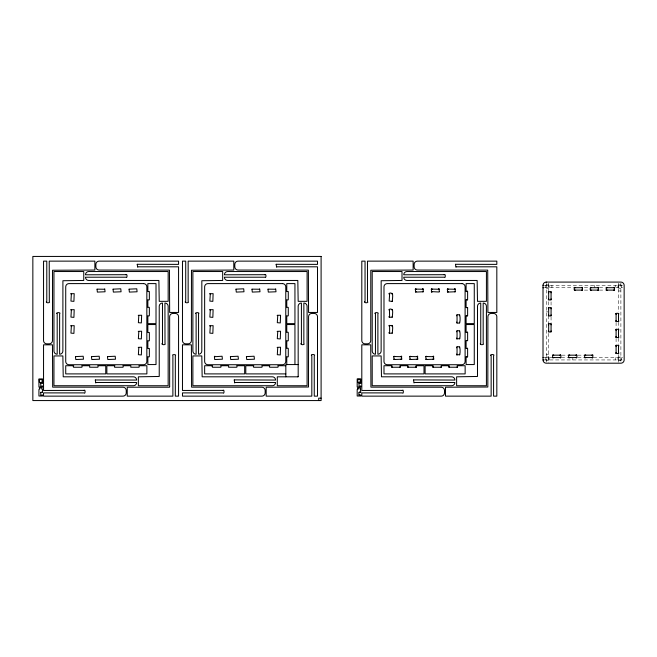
<?xml version="1.0" encoding="UTF-8"?>
<svg xmlns="http://www.w3.org/2000/svg" width="657" height="657" viewBox="0 0 657 657"><rect width="100%" height="100%" fill="white"/><g stroke="black" fill="none" stroke-linecap="round" stroke-linejoin="round"><path stroke-width="0.49" stroke-dasharray="3.29 2.46" d="M546.271 284.867L548.669 284.867M618.492 284.867L620.89 284.867M544.481 285.327L622.664 285.343M544.481 287.725L573.602 287.725M584.336 287.725L589.025 287.725M599.389 287.709L605.426 287.741M615.74 287.741L622.664 287.741M546.271 288.218L548.669 288.218M618.492 288.218L620.89 288.218M584.385 290.107L588.385 290.107M599.389 290.107L605.393 290.107M618.492 291.002L620.89 291.002M546.271 311.878L547.872 311.878M546.271 354.279L548.669 354.279M561.768 355.166L567.771 355.166M577.774 355.166L583.777 355.166M546.271 357.063L548.669 357.063M618.492 357.063L620.89 357.063M544.029 357.539L551.896 357.539M561.374 357.539L567.771 357.564M577.774 357.564L583.991 357.556M593.394 357.556L622.68 357.556M544.029 359.937L622.68 359.954M546.271 360.414L548.669 360.414M618.492 360.414L620.89 360.414M621.366 357.556L621.366 359.954M621.35 285.343L621.35 287.741M620.89 283.183L620.89 361.202M618.492 283.183L618.492 311.935M618.492 322.242L618.492 329.527M618.492 338.174L618.492 344.498M618.492 354.484L618.492 362.253M618.451 285.343L618.451 287.741M618.475 357.556L618.475 359.954M617.991 285.343L617.991 287.741M618.015 357.556L618.015 359.954M616.094 322.439L616.094 328.443M616.094 338.445L616.094 344.449M615.207 285.343L615.207 286.945M615.223 357.556L615.223 359.954M594.33 285.327L594.33 287.725M572.83 357.556L572.83 359.954M551.937 285.327L551.937 287.725M551.067 301.826L551.067 305.834M551.067 316.838L551.067 322.842M549.153 285.327L549.153 287.725M549.17 357.539L549.17 359.937M548.694 285.327L548.694 287.725M548.71 357.539L548.71 359.937M548.669 283.077L548.669 290.788M548.669 301.67L548.669 306.622M548.669 315.746L548.669 323.039M548.669 333.345L548.669 362.253M546.271 284.079L546.271 362.253M545.811 357.539L545.811 359.937M545.795 285.327L545.795 287.725"/><path stroke-width="0.99" d="M359.502 382.177L360.447 382.21L357.605 382.39L357.753 379.344L360.315 379.418L360.455 382.128M400.811 359.133L401.747 359.207L394.019 359.519L393.757 356.529L400.811 356.677L401.427 356.242L401.764 359.075M416.817 359.133L417.753 359.207L410.025 359.519L409.763 356.529L416.817 356.677L417.433 356.242L417.77 359.075M422.394 291.7L423.322 291.765L415.618 292.086L415.331 289.088L422.385 289.236L423.001 288.801L423.338 291.634M432.823 359.133L433.76 359.207L426.032 359.519L425.769 356.529L432.823 356.677L433.439 356.242L433.776 359.075M439.155 292.02L432.265 291.651L431.624 292.086L431.337 289.088L438.391 289.236L439.007 288.801L439.352 291.634M454.406 291.7L455.342 291.765L447.631 292.086L447.351 289.088L454.406 289.236L455.014 288.801L455.358 291.634M467.62 307.616L467.62 315.656L467.143 316.083L466.1 315.623L466.1 323.622L474.272 323.622L474.272 283.602L466.1 283.602L466.1 291.609L467.143 291.15L467.62 291.577L467.612 299.682M466.7 307.616L467.612 307.517L466.1 307.616L466.1 299.617L467.456 299.97L466.708 299.699M467.612 348.489L467.62 356.595L467.143 357.022L466.1 356.562L466.1 364.561L474.272 364.561L474.272 324.542L466.1 324.542L466.1 332.549L467.16 332.089L467.62 332.516L467.62 340.556M466.7 348.555L467.456 348.202L466.1 348.555L466.1 340.556L467.612 340.655L466.7 340.556M393.724 356.694L394.175 356.217L394.676 356.677M409.73 356.694L410.198 356.217L410.682 356.677M415.298 289.261L415.725 288.784L416.259 289.236M425.736 356.694L426.204 356.217L426.697 356.677M431.312 289.261L431.739 288.784L432.265 289.236M447.318 289.261L447.77 288.784L448.271 289.236M553.72 357.564C552.2 359.625 552.2 353.096 553.72 355.15M559.846 357.564C561.259 359.716 561.308 352.99 559.846 355.15M569.726 357.564C568.206 359.625 568.206 353.096 569.726 355.15M575.294 290.131C573.775 292.176 573.783 285.655 575.294 287.717M575.861 357.564C577.347 359.65 577.257 352.981 575.861 355.15M581.429 290.131C582.71 292.406 582.899 285.475 581.429 287.717M585.732 357.564C584.221 359.625 584.221 353.096 585.732 355.15M591.308 290.131C589.781 292.176 589.789 285.655 591.308 287.717M592.819 357.589L592.351 358.024L591.867 357.564M597.435 290.131C598.708 292.406 598.905 285.475 597.435 287.717M607.314 290.131C605.795 292.176 605.795 285.655 607.314 287.717M613.441 290.131C614.73 292.414 614.919 285.467 613.441 287.717M357.597 389.478L357.983 388.944L357.186 389.486L357.186 396.007L360.8 396.007L360.8 394.988C358.164 397.288 358.164 390.266 360.8 392.558L360.455 389.486M360.455 388.566L360.282 389.453L360.455 387.967L357.531 387.967L357.983 388.944L357.597 388.566M400.442 366.705L400.023 367.247L391.95 367.247L391.523 366.77L391.983 365.727L383.984 365.727L383.984 373.899L424.003 373.899L424.003 365.727L415.996 365.727L416.456 366.803L415.996 366.327M415.996 367.247L416.456 366.77L416.029 367.247L407.923 367.238L407.529 366.77L407.989 365.727L399.99 365.727L399.99 366.327M441.126 367.247L441.537 366.573L441.159 367.247L433.086 367.247L432.667 366.77L433.119 365.727L425.12 365.727L425.12 373.899L465.14 373.899L465.14 365.727L457.132 365.727L457.592 366.803L457.165 366.327M457.132 367.247L457.592 366.77L457.165 367.247L449.035 367.23L449.133 365.727L441.126 365.727L441.537 366.573L441.159 366.327M359.502 379.73L359.987 379.27L360.455 379.746M400.811 356.677L401.255 356.217L401.764 356.694M410.682 359.124L409.804 359.33M416.251 291.692L415.38 291.897M416.817 356.677L417.261 356.217L417.77 356.694M422.385 289.236L422.829 288.784L423.338 289.261M426.689 359.124L425.818 359.33M432.265 291.692L431.821 292.11L431.312 291.634M432.823 356.677L433.292 356.217L433.776 356.694M438.391 289.236L438.835 288.784L439.352 289.261M454.406 289.236L454.849 288.784L455.358 289.261M358.484 382.185L357.999 382.604L357.531 382.128M394.676 359.133L393.798 359.33M448.271 291.7L447.828 292.11L447.318 291.675M591.867 355.15L592.786 354.994L592.786 357.564L584.779 357.564M391.983 367.247L391.523 366.787L391.983 366.327M407.989 367.247L407.529 366.787L407.989 366.327M433.119 367.247L432.667 366.787L433.119 366.327M449.133 367.247L448.674 366.787L449.133 366.327M298.163 376.387L297.736 376.814M359.913 394.988L359.535 395.44L358.993 394.988M466.7 291.609L467.16 291.15L467.62 291.609M467.612 315.705L466.708 315.705M467.62 356.562L467.16 357.022L466.7 356.562M358.993 392.516L359.453 392.098L359.913 392.558M357.539 379.68L358.04 379.27L358.484 379.73M400.442 366.869L399.99 367.247M389.617 294.303L389.174 301.054L392.048 301.391L392.492 300.906L392.081 301.382M389.634 293.351C389.174 292.069 393.888 294.336 392.081 293.351M389.634 309.357C389.174 308.076 393.888 310.342 392.081 309.365M457.067 314.925C456.599 313.742 461.288 315.861 459.539 314.933M459.481 322.965C461.189 322.004 457.1 323.958 457.026 322.965M457.067 330.939C456.615 329.65 461.296 331.908 459.539 330.939M459.481 338.971L459.925 338.486L457.026 338.971M457.067 346.945C456.615 345.656 461.296 347.923 459.539 346.953M459.481 354.977L459.925 354.493L457.026 354.977M389.617 316.444L389.445 310.276M459.539 315.877C460.335 314.112 460.261 323.753 459.539 322.02M457.05 322.012L457.05 315.886M459.539 331.884C460.327 330.192 460.253 339.776 459.539 338.027M457.05 338.018L457.05 331.892M459.539 347.89C460.327 346.198 460.278 355.798 459.539 354.033M457.05 354.024L457.05 347.898M392.081 317.388L392.492 316.929L389.593 317.397M392.081 333.403L392.492 332.935L389.461 333.37M392.073 294.303C393.354 292.537 392.213 301.719 392.286 300.52M392.073 310.309C393.329 308.544 392.237 317.799 392.286 316.526M392.073 326.315C393.379 324.353 392.18 333.797 392.286 332.532M618.549 314.35C620.487 312.904 613.925 312.896 616.094 314.358M618.549 330.356C620.487 328.911 613.925 328.902 616.094 330.364M618.549 346.37C620.537 344.941 613.999 344.876 616.094 346.37M548.652 298.91C546.55 300.577 553.342 300.077 551.067 298.91M389.634 325.363L392.492 325.831L392.057 325.363M548.652 314.917C546.55 316.518 553.301 316.165 551.067 314.917M616.094 320.485C613.966 322.004 620.586 321.897 618.549 320.493M548.652 330.923C546.591 332.483 553.243 332.27 551.067 330.923M616.094 336.491C613.917 337.985 620.578 337.92 618.549 336.499M616.094 352.505C613.917 353.992 620.578 353.926 618.549 352.505M551.067 292.776C553.21 291.289 546.534 291.265 548.652 292.776M551.067 308.782C553.21 307.295 546.534 307.271 548.652 308.782M389.617 332.45L389.617 326.315M551.067 324.796C553.21 323.326 546.608 323.236 548.652 324.796M551.051 299.863L551.092 291.823M551.051 315.869L551.092 307.829M618.492 321.437L618.533 313.405M551.051 331.875L551.092 323.844M618.492 337.452L618.533 329.412M618.492 353.458L618.533 345.418M546.263 282.083L620.898 282.083A3.244 3.244 0 0 1 624.142 285.327L624.15 359.954A3.244 3.244 0 0 1 620.898 363.198L546.263 363.198A3.244 3.244 0 0 1 543.019 359.954L543.011 285.327A3.244 3.244 0 0 1 546.263 282.083L546.271 283.027M543.011 285.327L543.733 285.327M543.011 287.725L543.733 287.725M574.374 287.709L582.381 287.709M590.388 287.709L598.387 287.709M606.395 287.709L614.394 287.709M574.374 290.107L582.381 290.107M590.388 290.107L598.387 290.107M606.395 290.107L614.394 290.107M552.767 355.166L560.766 355.166M568.773 355.166L576.78 355.166M584.779 355.166L592.786 355.166M543.027 357.539L543.561 357.539M552.767 357.564L560.766 357.564M568.773 357.564L576.78 357.564M543.027 359.937L543.561 359.937M298.188 364.561L285.828 364.561L285.828 376.814M285.811 365.727L277.804 365.727L278.264 366.77L277.837 367.247L269.797 367.247L269.337 366.803L269.797 365.727L261.798 365.727L262.258 366.803L261.798 367.247L253.758 367.247L253.331 366.803L253.791 365.727L245.792 365.727L245.792 373.899L285.811 373.899M321.101 398.167L318.702 398.167L318.702 400.565M467.324 332.122L467.62 332.549M616.094 313.438L616.094 321.437M616.094 329.444L616.094 337.452M616.094 345.451L616.094 353.458M548.669 291.823L548.669 299.83M548.669 307.829L548.669 315.836M548.669 323.835L548.669 331.842M294.944 364.561L294.944 324.542L286.772 324.542L286.772 332.549L287.815 332.089L288.283 332.516L288.292 340.556L287.848 341.008L286.772 340.556L286.772 348.555L287.848 348.095L288.292 348.555L288.283 356.595L287.848 357.022L286.772 356.562L286.772 364.561M70.899 293.802L71.358 294.303L70.94 301.103L73.921 301.358L74.192 293.638L70.899 293.769M70.899 309.808L71.358 310.309L70.94 317.109L73.921 317.364L74.192 309.644L70.899 309.776M70.899 325.815L71.358 326.315L70.94 333.124L73.921 333.37L74.192 325.65L70.899 325.782M138.331 315.376L138.791 315.886L138.372 322.686L141.362 322.932L141.641 315.245L138.34 315.311M138.331 331.383L138.791 331.892L138.372 338.692L141.362 338.946L141.625 331.218L138.34 331.35M138.331 347.397L138.791 347.898L138.372 354.698L141.362 354.952L141.625 347.225L138.34 347.356M209.821 293.802L210.281 294.303L209.862 301.103L212.852 301.358L213.114 293.638L209.829 293.769M209.821 309.808L210.281 310.309L209.862 317.109L212.852 317.364L213.114 309.644L209.829 309.776M209.821 325.815L210.281 326.315L209.862 333.124L212.852 333.37L213.114 325.65L209.829 325.782M277.262 315.376L277.722 315.886L277.303 322.686L280.284 322.932L280.564 315.245L277.27 315.311M277.262 331.383L277.722 331.892L277.303 338.692L280.284 338.946L280.555 331.218L277.262 331.35M277.262 347.397L277.722 347.898L277.303 354.698L280.284 354.952L280.555 347.225L277.262 347.356M389.158 293.802C389.379 295.141 389.33 292.513 389.158 293.778M389.158 309.808C389.256 311.048 389.404 308.511 389.158 309.784M389.158 325.815C389.231 327.055 389.445 324.451 389.158 325.79M456.59 315.376C456.853 316.756 456.738 314.194 456.599 315.311M456.59 331.383C456.812 332.746 456.771 330.11 456.599 331.358M456.59 347.397C456.853 348.785 456.746 346.14 456.599 347.372M389.158 316.888C389.412 318.284 389.322 315.557 389.158 316.888M389.158 332.894C389.24 334.142 389.445 331.514 389.158 332.894M456.59 322.456C456.829 323.844 456.755 321.199 456.599 322.415M456.59 338.462C456.829 339.85 456.755 337.205 456.599 338.421M456.59 354.468C456.837 355.864 456.746 353.211 456.599 354.427M39.272 379.713L39.412 382.464L42.048 382.464L42.073 379.434L39.28 379.68M75.465 356.661L75.785 359.527L83.488 359.207L83.184 356.242L75.473 356.595M91.471 356.661L91.791 359.527L99.494 359.207L99.199 356.242L91.487 356.595M97.047 289.22L97.359 292.086L105.063 291.774L104.734 288.801L104.126 289.236L97.055 289.154M107.485 356.661L107.797 359.527L115.501 359.207L115.205 356.242L107.493 356.595M113.053 289.22L113.365 292.086L121.069 291.774L120.773 288.809L113.061 289.154M129.059 289.22L129.372 292.086L137.075 291.774L136.779 288.809L129.068 289.154M214.396 356.661L214.708 359.527L222.411 359.207L222.082 356.234L215.348 356.677L214.847 356.217L214.396 356.661M230.402 356.661L230.714 359.527L238.417 359.207L238.089 356.234L230.41 356.595M235.97 289.22L236.29 292.086L243.993 291.774L243.698 288.809L235.986 289.154M246.408 356.661L246.728 359.527L254.431 359.207L254.095 356.234L246.416 356.595M251.976 289.22L252.296 292.086L260 291.774L259.671 288.801L259.063 289.236L251.992 289.154M267.99 289.22L268.302 292.086L276.006 291.774L275.677 288.801L275.069 289.236L267.999 289.154M148.441 291.577L147.85 291.609L147.85 283.602L156.013 283.602L156.013 323.622L147.85 323.622L147.85 315.623L148.884 316.083L149.361 315.623L149.353 307.55L148.884 307.156L147.85 307.616L147.85 299.617L148.884 300.077L149.361 299.649L149.353 291.544L148.449 291.511M148.441 332.516L147.85 332.549L147.85 324.542L156.013 324.542L156.013 364.561L147.85 364.561L147.85 356.562L148.884 357.022L149.361 356.562L149.353 348.456L147.85 348.555L147.85 340.556L148.884 341.008L149.361 340.589L149.361 332.516L148.449 332.483M287.372 291.577L286.772 291.609L286.772 283.602L294.944 283.602L294.944 323.622L286.772 323.622L286.772 315.623L287.815 316.083L288.292 315.623L288.283 307.55L287.774 307.164L286.772 307.616L286.772 299.617L287.815 300.077L288.283 299.649L288.283 291.544L287.38 291.511M40.734 383.474L40.783 386.168L42.541 385.955L42.541 386.965L38.927 386.965L38.927 378.933L42.541 378.933L42.541 383.516L41.194 383.056L40.734 383.474M40.734 392.516L40.783 395.202L42.541 394.988L42.541 396.007L38.927 396.007L38.927 389.486L39.732 389.043L39.272 387.967L42.196 387.967L41.736 389.075L42.541 389.486L42.541 392.558L41.194 392.098L40.734 392.516M358.993 383.474L359.042 386.168L360.8 385.955L360.8 386.965L357.186 386.965L357.186 378.933L360.8 378.933L360.8 383.516L359.494 383.064L358.993 383.474M73.272 366.737L73.691 367.247L81.764 367.247L82.191 366.803L81.731 365.727L89.73 365.727L89.631 367.23L97.737 367.247L98.197 366.803L97.737 365.727L105.744 365.727L105.744 373.899L65.725 373.899L65.725 365.727L73.724 365.727L73.28 366.672M114.408 366.737L114.827 367.247L122.9 367.247L123.327 366.803L122.867 365.727L130.874 365.727L130.776 367.23L138.873 367.247L139.333 366.803L138.873 365.727L146.881 365.727L146.881 373.899L106.861 373.899L106.861 365.727L114.868 365.727L114.408 366.737M212.195 366.737L212.622 367.247L220.695 367.247L221.113 366.803L220.653 365.727L228.661 365.727L228.562 367.23L236.668 367.247L237.128 366.803L236.668 365.727L244.667 365.727L244.667 373.899L204.647 373.899L204.647 365.727L212.654 365.727L212.211 366.672M46.335 301.941C46.409 303.386 50.786 302.836 49.308 301.571L49.226 261.133L94.871 261.133L94.871 270.06L52.535 270.249L52.47 340.581A3.244 3.244 0 0 1 49.226 343.825L46.787 343.825A3.244 3.244 0 0 1 43.543 340.581L43.543 261.133L46.787 261.133L46.787 301.563L46.335 301.941M56.74 313.249L57.192 313.791L57.192 354.23A3.244 3.244 0 0 1 53.948 350.986L53.948 271.53L83.751 271.53L83.751 280.457L62.908 280.728L62.875 350.986A3.244 3.244 0 0 1 59.631 354.23L59.631 313.791C61.241 312.683 57.315 312.108 56.765 313.167M83.989 390.381L43.543 390.463L43.543 344.818L52.47 344.818L52.667 387.145L122.999 387.219A3.244 3.244 0 0 1 126.243 390.463L126.243 392.894A3.244 3.244 0 0 1 122.999 396.138L43.543 396.138L43.543 392.894L83.981 392.894C85.377 394.906 85.599 388.624 83.989 390.381M95.298 379.976L95.75 382.949L96.209 382.489L136.64 382.489A3.244 3.244 0 0 1 133.396 385.733L53.948 385.733L53.948 355.938L62.867 355.938L63.22 376.806L133.396 376.814A3.244 3.244 0 0 1 136.64 380.058L95.298 379.976M125.914 274.7L85.476 274.782A3.244 3.244 0 0 1 88.72 271.538L168.167 271.538L168.167 301.333L159.24 301.333L158.887 280.465L88.72 280.457A3.244 3.244 0 0 1 85.476 277.213L125.906 277.213C127.302 279.225 127.524 272.951 125.914 274.7M137.223 264.295L137.674 267.268L138.134 266.808L178.564 266.808L178.564 312.453L169.646 312.453L169.449 270.126L99.117 270.06A3.244 3.244 0 0 1 95.873 266.808L95.873 264.377A3.244 3.244 0 0 1 99.117 261.133L178.564 261.133L178.564 264.377L137.223 264.295M162.033 343.857C162.115 345.295 166.467 344.769 164.997 343.488L164.915 303.049A3.244 3.244 0 0 1 168.159 306.293L168.159 385.741L138.364 385.741L138.364 376.814L159.232 376.461L159.24 306.293A3.244 3.244 0 0 1 162.484 303.049L162.484 343.48L162.033 343.857M169.646 386.784L169.21 387.219L127.244 387.219L127.244 396.138L172.89 396.138L172.89 355.708C170.861 354.222 177.349 354.23 175.32 355.708L175.32 396.138L178.564 396.138L178.564 316.69A3.244 3.244 0 0 0 175.32 313.446L172.89 313.446A3.244 3.244 0 0 0 169.646 316.69L169.646 386.784M185.266 301.941C185.34 303.444 189.873 302.729 188.148 301.563L188.148 261.133L233.793 261.133L233.793 270.06L191.466 270.249L191.401 340.581A3.244 3.244 0 0 1 188.148 343.825L185.717 343.825A3.244 3.244 0 0 1 182.474 340.581L182.474 261.133L185.717 261.133L185.717 301.563L185.266 301.941M195.671 313.249L196.123 313.791L196.123 354.23A3.244 3.244 0 0 1 192.879 350.986L192.879 271.53L222.674 271.53L222.674 280.457L201.83 280.728L201.798 350.986A3.244 3.244 0 0 1 198.554 354.23L198.554 313.791C200.204 312.707 196.205 312.1 195.696 313.167M222.912 390.381L182.474 390.463L182.474 344.818L191.401 344.818L191.589 387.145L261.921 387.219A3.244 3.244 0 0 1 265.165 390.463L265.165 392.894A3.244 3.244 0 0 1 261.921 396.138L182.474 396.138L182.474 392.894L222.904 392.894C224.3 394.914 224.53 388.615 222.912 390.381M234.22 379.976L234.672 382.949L235.132 382.489L275.57 382.489A3.244 3.244 0 0 1 272.327 385.733L192.871 385.733L192.871 355.938L201.798 355.938L202.151 376.806L272.327 376.814A3.244 3.244 0 0 1 275.57 380.058L234.245 379.886M264.845 274.7L224.398 274.782A3.244 3.244 0 0 1 227.642 271.538L307.098 271.538L307.098 301.333L298.171 301.333L297.818 280.465L227.642 280.457A3.244 3.244 0 0 1 224.398 277.213L264.837 277.213C266.233 279.233 266.446 272.934 264.845 274.7M276.145 264.295L276.605 267.268L277.057 266.808L317.495 266.808L317.495 312.453L308.568 312.453L308.379 270.126L238.048 270.06A3.244 3.244 0 0 1 234.804 266.808L234.804 264.377A3.244 3.244 0 0 1 238.048 261.133L317.495 261.133L317.495 264.377L276.145 264.295M300.963 343.857C301.037 345.36 305.554 344.638 303.846 343.48L303.846 303.049A3.244 3.244 0 0 1 307.09 306.293L307.09 385.741L277.295 385.741L277.295 376.814L298.188 376.814L298.163 306.293A3.244 3.244 0 0 1 301.415 303.049L301.415 343.48L300.963 343.857M311.361 355.166L311.82 355.708L311.82 396.138L266.175 396.138L266.175 387.219L308.503 387.022L308.568 316.69A3.244 3.244 0 0 1 311.82 313.446L314.251 313.446A3.244 3.244 0 0 1 317.495 316.69L317.495 396.138L314.251 396.138L314.251 355.708C315.918 354.616 311.763 353.926 311.361 355.166M364.594 301.941C364.668 303.46 369.209 302.705 367.485 301.563L367.485 261.133L413.13 261.133L413.13 270.06L370.794 270.249L370.729 340.581A3.244 3.244 0 0 1 367.485 343.825L365.046 343.825A3.244 3.244 0 0 1 361.802 340.581L361.802 261.133L365.046 261.133L365.046 301.563L364.594 301.941M374.999 313.249L375.451 313.791L375.451 354.23A3.244 3.244 0 0 1 372.207 350.986L372.207 271.53L402.01 271.53L402.01 280.457L381.159 280.728L381.134 350.986A3.244 3.244 0 0 1 377.89 354.23L377.89 313.791C379.516 312.716 375.549 312.091 375.024 313.167M402.248 390.381L361.802 390.463L361.802 344.818L370.729 344.818L370.926 387.145L441.258 387.219A3.244 3.244 0 0 1 444.502 390.463L444.502 392.894A3.244 3.244 0 0 1 441.258 396.138L361.802 396.138L361.802 392.894L402.24 392.894C403.628 394.906 403.866 388.632 402.248 390.381M413.557 379.976L414.009 382.949L414.468 382.489L454.899 382.489A3.244 3.244 0 0 1 451.655 385.733L372.207 385.733L372.207 355.938L381.126 355.938L381.479 376.806L451.655 376.814A3.244 3.244 0 0 1 454.899 380.058L413.582 379.886M444.173 274.7L403.727 274.782A3.244 3.244 0 0 1 406.979 271.538L486.426 271.538L486.426 301.333L477.499 301.333L477.146 280.465L406.979 280.457A3.244 3.244 0 0 1 403.727 277.213L444.165 277.213C445.569 279.233 445.766 272.926 444.173 274.7M455.482 264.295L455.933 267.268L456.393 266.808L496.823 266.808L496.823 312.453L487.905 312.453L487.708 270.126L417.376 270.06A3.244 3.244 0 0 1 414.132 266.808L414.132 264.377A3.244 3.244 0 0 1 417.376 261.133L496.823 261.133L496.823 264.377L455.482 264.295M480.292 343.857C480.366 345.36 484.891 344.638 483.174 343.48L483.174 303.049A3.244 3.244 0 0 1 486.418 306.293L486.418 385.741L456.623 385.741L456.623 376.814L477.491 376.461L477.499 306.293A3.244 3.244 0 0 1 480.743 303.049L480.743 343.48L480.292 343.857M490.697 355.166L491.149 355.708L491.149 396.138L445.503 396.138L445.503 387.219L487.831 387.022L487.905 316.69A3.244 3.244 0 0 1 491.149 313.446L493.579 313.446A3.244 3.244 0 0 1 496.823 316.69L496.823 396.138L493.579 396.138L493.579 355.708C495.255 354.616 491.091 353.926 490.697 355.166M321.101 256.435L32.85 256.435L32.85 400.565L321.101 400.565L321.101 256.435M143.596 283.602L68.969 283.602A3.244 3.244 0 0 0 65.725 286.854L65.725 361.481A3.244 3.244 0 0 0 68.969 364.725L143.596 364.725A3.244 3.244 0 0 0 146.84 361.481L146.84 286.854A3.244 3.244 0 0 0 143.596 283.602M282.526 283.602L207.891 283.602A3.244 3.244 0 0 0 204.647 286.854L204.647 361.481A3.244 3.244 0 0 0 207.891 364.725L282.526 364.725A3.244 3.244 0 0 0 285.77 361.481L285.77 286.854A3.244 3.244 0 0 0 282.526 283.602M461.855 283.602L387.228 283.602A3.244 3.244 0 0 0 383.984 286.854L383.984 361.481A3.244 3.244 0 0 0 387.228 364.725L461.855 364.725A3.244 3.244 0 0 0 465.099 361.481L465.099 286.854A3.244 3.244 0 0 0 461.855 283.602"/></g></svg>
